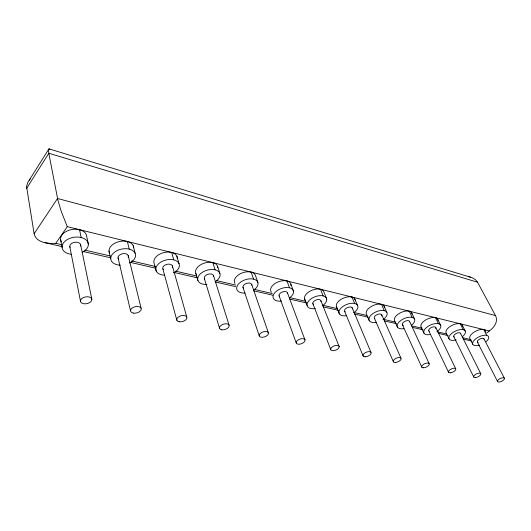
<?xml version="1.0" encoding="UTF-8"?>
<svg xmlns="http://www.w3.org/2000/svg" width="531" height="531" viewBox="0 0 531 531"><rect width="100%" height="100%" fill="white"/><g stroke="black" fill="none" stroke-linecap="round" stroke-linejoin="round"><path stroke-width="0.8" d="M48.852 148.999L48.474 150.326L48.819 153.26L57.892 200.2L61.165 211.199L67.284 226.651L489.263 330.959C494.082 327.8 498.569 321.381 495.496 315.587L477.535 282.207L475.451 279.684L472.278 277.759L49.303 148.959L48.852 148.999L27.838 182.398L26.55 186.5L34.123 233.726C35.026 238.943 40.343 241.731 45.075 242.72L62.041 246.623M26.616 188.412L48.819 153.26L477.535 282.207M34.123 233.726L57.534 198.488L495.496 315.587M45.075 242.72L50.126 243.39L55.768 243.344L67.284 226.651M29.165 180.274L30.473 178.688M486.748 333.09L489.263 330.959M83.042 251.468L110.508 257.794M129.889 262.261L155.742 268.221M173.511 272.317L196.935 277.713M215.513 281.994L235.704 286.647M253.473 290.742L272.861 295.209M289.826 299.119L306.785 303.028M322.941 306.752L338.287 310.29M354.442 314.013L368.175 317.173M384.331 320.897L396.445 323.691M412.6 327.415L423.101 329.831M438.447 333.368L448.144 335.605M463.49 339.143L471.568 341.002M55.768 243.344L61.861 244.758M84.88 250.094L109.871 255.889M131.555 260.92L155.623 266.502M175.728 271.162L196.643 276.014M216.608 280.64L235.737 285.081M254.03 289.315L272.303 293.557M289.84 297.625L305.796 301.323M322.695 305.245L337.212 308.604M354.018 312.507L366.802 315.467M383.528 319.35L395.469 322.118M411.406 325.815L421.767 328.218M436.993 331.742L446.617 333.979M462.342 337.623L470.97 339.628M468.242 276.545L470.353 277.056M49.303 148.959L49.914 149.344M483.728 329.592L486.741 335.353M483.987 338.904L504.404 378.284A3.777 1.573 -25.4 0 1 499.817 381.935A3.777 1.573 -25.4 0 1 498.722 379.446A3.777 1.573 -25.4 0 1 504.404 378.284M477.376 342.064L497.56 381.504M472.763 344.267L469.835 338.499A8.742 4.042 -25.9 0 1 477.07 330.554A8.742 4.042 -25.9 0 1 485.759 332.028M462.302 325.204L465.275 331.085M460.277 323.791L463.258 329.685M460.536 333.362L480.761 373.685M453.773 336.614L473.752 376.997M449.047 338.884L446.153 332.983A8.961 4.281 -25.4 0 1 453.355 324.766A8.961 4.281 -25.4 0 1 462.501 326.333M437.67 319.144L440.611 325.158M435.493 317.664L438.433 323.698M435.752 327.508L455.731 368.813M428.822 330.853L448.542 372.231M421.136 327.156L423.984 333.196M411.611 312.726L414.499 318.885M409.255 311.179L412.149 317.359M409.52 321.308L429.181 363.649M402.418 324.76L421.813 367.173M397.46 327.176L394.666 320.989A9.439 4.812 -24.3 0 1 401.761 312.168A9.439 4.812 -24.3 0 1 411.943 313.954M383.986 305.929L386.82 312.235M381.444 304.303L384.271 310.635M381.709 314.737L400.978 358.159M374.428 318.301L393.411 361.803M369.344 320.79L366.609 314.458A9.704 5.111 -23.5 0 1 373.625 305.298A9.704 5.111 -23.5 0 1 384.398 307.203M354.655 298.707L357.416 305.172M351.9 297.002L354.662 303.486M352.172 307.761L370.963 352.318M344.705 311.445L363.191 356.089M336.289 306.208L339.482 314.013M326.711 299.046L324.043 292.422A10.308 5.795 -21.5 0 0 311.929 290.238A10.308 5.795 -21.5 0 0 305.152 300.141M320.472 289.236L323.14 295.886M320.996 300.904L339.19 346.637A4.487 2.283 -21.5 0 1 333.143 350.719A4.487 2.283 -21.5 0 1 332.512 346.743A4.487 2.283 -21.5 0 1 339.19 346.637M312.819 303.573L330.713 349.444M304.522 298.767L307.084 305.438M290.895 284.304L293.457 291.101M286.959 280.952L289.521 287.775M287.53 293.019L305.013 340.006A4.64 2.443 -20.3 0 1 298.867 344.247A4.64 2.443 -20.3 0 1 297.957 340.079A4.64 2.443 -20.3 0 1 305.013 340.006M279.054 295.76L296.218 342.907M257.933 282.611L255.491 275.635A11.032 6.591 -18.6 0 0 242.202 272.927A11.032 6.591 -18.6 0 0 234.987 283.421M251.15 272.098L253.586 279.1M251.78 284.589L268.414 332.897A4.812 2.615 -19 0 1 262.155 337.311A4.812 2.615 -19 0 1 260.933 332.944A4.812 2.615 -19 0 1 268.414 332.897M242.979 287.417L259.261 335.897M217.604 266.356L219.894 273.518M212.812 262.619L215.088 269.814M213.495 275.562L229.107 325.271M204.349 278.483L219.582 328.37M195.766 273.312L197.93 280.534M176.949 256.4L179.066 263.761M171.652 252.451L173.75 259.845M172.402 265.872L186.786 317.06M162.878 268.892L176.85 320.266M156.194 271.009L154.222 263.588A11.947 7.52 -14.4 0 1 164.192 252.51A11.947 7.52 -14.4 0 1 177.274 258.338M133.221 245.694L135.126 253.26M127.354 241.499L129.232 249.099M128.183 255.444L141.093 308.186M118.035 257.727L130.507 310.701M108.994 251.09L110.747 258.736M88.332 244.074L86.679 236.302A13.149 8.576 -8.7 0 0 71.101 229.651A13.149 8.576 -8.7 0 0 61.311 241.837M79.537 229.677L81.157 237.503M80.725 245.083L91.876 299.451A5.781 3.458 -10.6 0 1 83.553 303.712A5.781 3.458 -10.6 0 1 83.068 297.725A5.781 3.458 -10.6 0 1 91.876 299.451M69.793 246.537L80.46 301.177M60.607 239.687L62.087 247.559M109.525 253.128A12.505 8.038 -11.8 0 1 119.429 241.519A12.505 8.038 -11.8 0 1 133.686 247.731M196.775 274.905A11.463 7.042 -16.7 0 1 203.858 263.27A11.463 7.042 -16.7 0 1 217.816 267.571M271.401 292.282A10.653 6.18 -20.2 0 1 278.875 281.622A10.653 6.18 -20.2 0 1 290.975 285.406M336.827 307.522A9.989 5.443 -22.6 0 1 343.736 298.004A9.989 5.443 -22.6 0 1 355.146 300.042M421.999 328.039A9.193 4.533 -24.9 0 1 427.196 319.131A9.193 4.533 -24.9 0 1 437.936 320.319M70.072 247.426A5.516 3.558 -9 0 1 74.911 242.249A5.516 3.558 -9 0 1 80.619 246.026M71.048 254.269A13.242 8.542 -9 0 1 63.946 242.302A13.242 8.542 -9 0 1 84.303 238.678A13.242 8.542 -9 0 1 82.458 252.238M429.181 331.225A3.85 1.872 -24.8 0 1 431.836 327.328A3.85 1.872 -24.8 0 1 435.732 328.556M454.098 336.966A3.75 1.766 -25.4 0 1 456.355 333.402A3.75 1.766 -25.4 0 1 460.623 333.826M478.172 342.608A3.664 1.673 -25.8 0 1 479.559 339.176A3.664 1.673 -25.8 0 1 484.046 339.349M430.03 334.57A9.239 4.5 -24.8 0 1 424.734 329.359A9.239 4.5 -24.8 0 1 438.042 323.618A9.239 4.5 -24.8 0 1 437.132 331.503M456.182 339.847A9.007 4.248 -25.4 0 1 449.319 336.123A9.007 4.248 -25.4 0 1 461.758 329.512A9.007 4.248 -25.4 0 1 462.826 336.315M479.546 345.163A8.788 4.009 -25.8 0 1 473.141 341.606A8.788 4.009 -25.8 0 1 485.314 335.194A8.788 4.009 -25.8 0 1 486.057 341.738M120.298 265.168A12.585 7.998 -12 0 1 112.24 254.415A12.585 7.998 -12 0 1 131.741 250.001A12.585 7.998 -12 0 1 129.591 263.064M118.798 259.307A5.244 3.332 -12 0 1 122.415 253.752A5.244 3.332 -12 0 1 128.23 257.183M164.437 275.158A12.021 7.487 -14.5 0 1 157.335 265.135A12.021 7.487 -14.5 0 1 175.701 260.509A12.021 7.487 -14.5 0 1 173.956 272.755M163.356 269.589A5.011 3.12 -14.5 0 1 167.073 264.299A5.011 3.12 -14.5 0 1 172.356 267.524M403.865 328.629A9.485 4.779 -24.2 0 1 398.064 323.187A9.485 4.779 -24.2 0 1 411.731 317.272A9.485 4.779 -24.2 0 1 411.16 325.47M403.414 325.384A3.956 1.991 -24.2 0 1 404.483 321.554A3.956 1.991 -24.2 0 1 409.66 321.813M206.884 284.404A11.529 7.003 -16.8 0 1 198.747 275.728A11.529 7.003 -16.8 0 1 216.19 270.146A11.529 7.003 -16.8 0 1 215.208 281.742M204.76 279.147A4.806 2.921 -16.8 0 1 207.953 274.255A4.806 2.921 -16.8 0 1 213.588 276.326M376.134 322.337A9.757 5.078 -23.5 0 1 369.895 316.463A9.757 5.078 -23.5 0 1 384.232 310.622A9.757 5.078 -23.5 0 1 382.99 319.543M374.859 318.7A4.062 2.117 -23.5 0 1 377.388 314.505A4.062 2.117 -23.5 0 1 381.796 315.872M245.063 293.052A11.098 6.558 -18.6 0 1 237.629 285.127A11.098 6.558 -18.6 0 1 253.904 279.187A11.098 6.558 -18.6 0 1 254.196 289.72M243.331 288.048A4.626 2.735 -18.6 0 1 246.61 283.368A4.626 2.735 -18.6 0 1 251.827 285.313M346.703 315.653A10.049 5.403 -22.6 0 1 339.847 309.507A10.049 5.403 -22.6 0 1 354.615 303.48A10.049 5.403 -22.6 0 1 353.759 312.772M345.177 311.863A4.188 2.25 -22.6 0 1 347.619 307.495A4.188 2.25 -22.6 0 1 352.325 308.942M281.397 301.07A10.713 6.14 -20.2 0 1 273.916 293.895A10.713 6.14 -20.2 0 1 289.641 287.802A10.713 6.14 -20.2 0 1 289.561 297.911M279.359 296.358A4.46 2.562 -20.2 0 1 282.698 291.877A4.46 2.562 -20.2 0 1 287.536 293.709M315.401 308.551A10.361 5.755 -21.5 0 1 307.854 302.093A10.361 5.755 -21.5 0 1 323.094 295.873A10.361 5.755 -21.5 0 1 322.682 305.577M313.595 304.582A4.321 2.396 -21.5 0 1 315.938 300.035A4.321 2.396 -21.5 0 1 320.97 301.568M450.188 372.822A3.982 1.772 -24.5 0 0 455.824 369.277A3.982 1.772 -24.5 0 0 450.381 369.457A3.982 1.772 -24.5 0 0 450.188 372.822M475.291 377.561A3.876 1.666 -25 0 0 480.834 374.129A3.876 1.666 -25 0 0 475.63 374.322A3.876 1.666 -25 0 0 475.291 377.561M133.235 313.091A5.483 3.226 -13.1 0 0 141.286 309.009A5.483 3.226 -13.1 0 0 133.168 307.416A5.483 3.226 -13.1 0 0 133.235 313.091M179.113 321.746A5.23 3.007 -15.4 0 0 186.919 317.83A5.23 3.007 -15.4 0 0 179.412 316.363A5.23 3.007 -15.4 0 0 179.113 321.746M423.572 367.797A4.089 1.885 -23.9 0 0 429.307 364.127A4.089 1.885 -23.9 0 0 423.592 364.293A4.089 1.885 -23.9 0 0 423.572 367.797M221.613 329.771A5.011 2.801 -17.3 0 0 229.18 326.007A5.011 2.801 -17.3 0 0 222.217 324.647A5.011 2.801 -17.3 0 0 221.613 329.771M395.303 362.454A4.215 2.005 -23.3 0 0 401.144 358.664A4.215 2.005 -23.3 0 0 395.13 358.81A4.215 2.005 -23.3 0 0 395.303 362.454M365.222 356.779A4.341 2.137 -22.5 0 0 371.162 352.843A4.341 2.137 -22.5 0 0 364.837 352.969A4.341 2.137 -22.5 0 0 365.222 356.779"/></g></svg>
